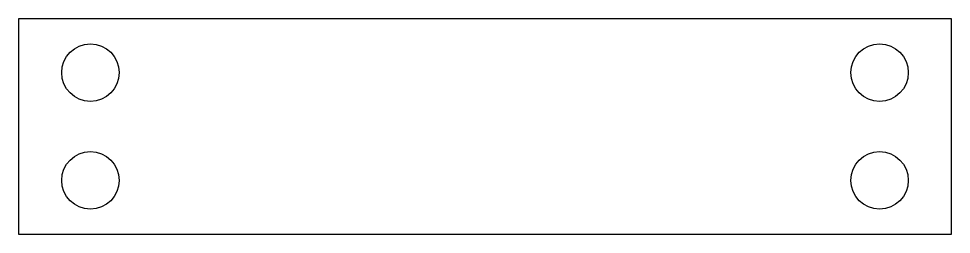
# Model space of a CAD drawing. Header units: millimetres. Extents: x -65 to 65, y -15 to 15.
import ezdxf

# ---------------------------------------------------------------- set-up
doc = ezdxf.new("R2010")
doc.units = ezdxf.units.MM

msp = doc.modelspace()

# ---------------------------------------------------------------- linework, layer by layer
msp.add_lwpolyline([(65, -15), (65, 15), (-65, 15), (-65, -15)], close=True)
for centre in [(-55, 7.5), (55, 7.5), (-55, -7.5), (55, -7.5)]:
    msp.add_circle(centre, 4)

doc.saveas('drawing.dxf')
